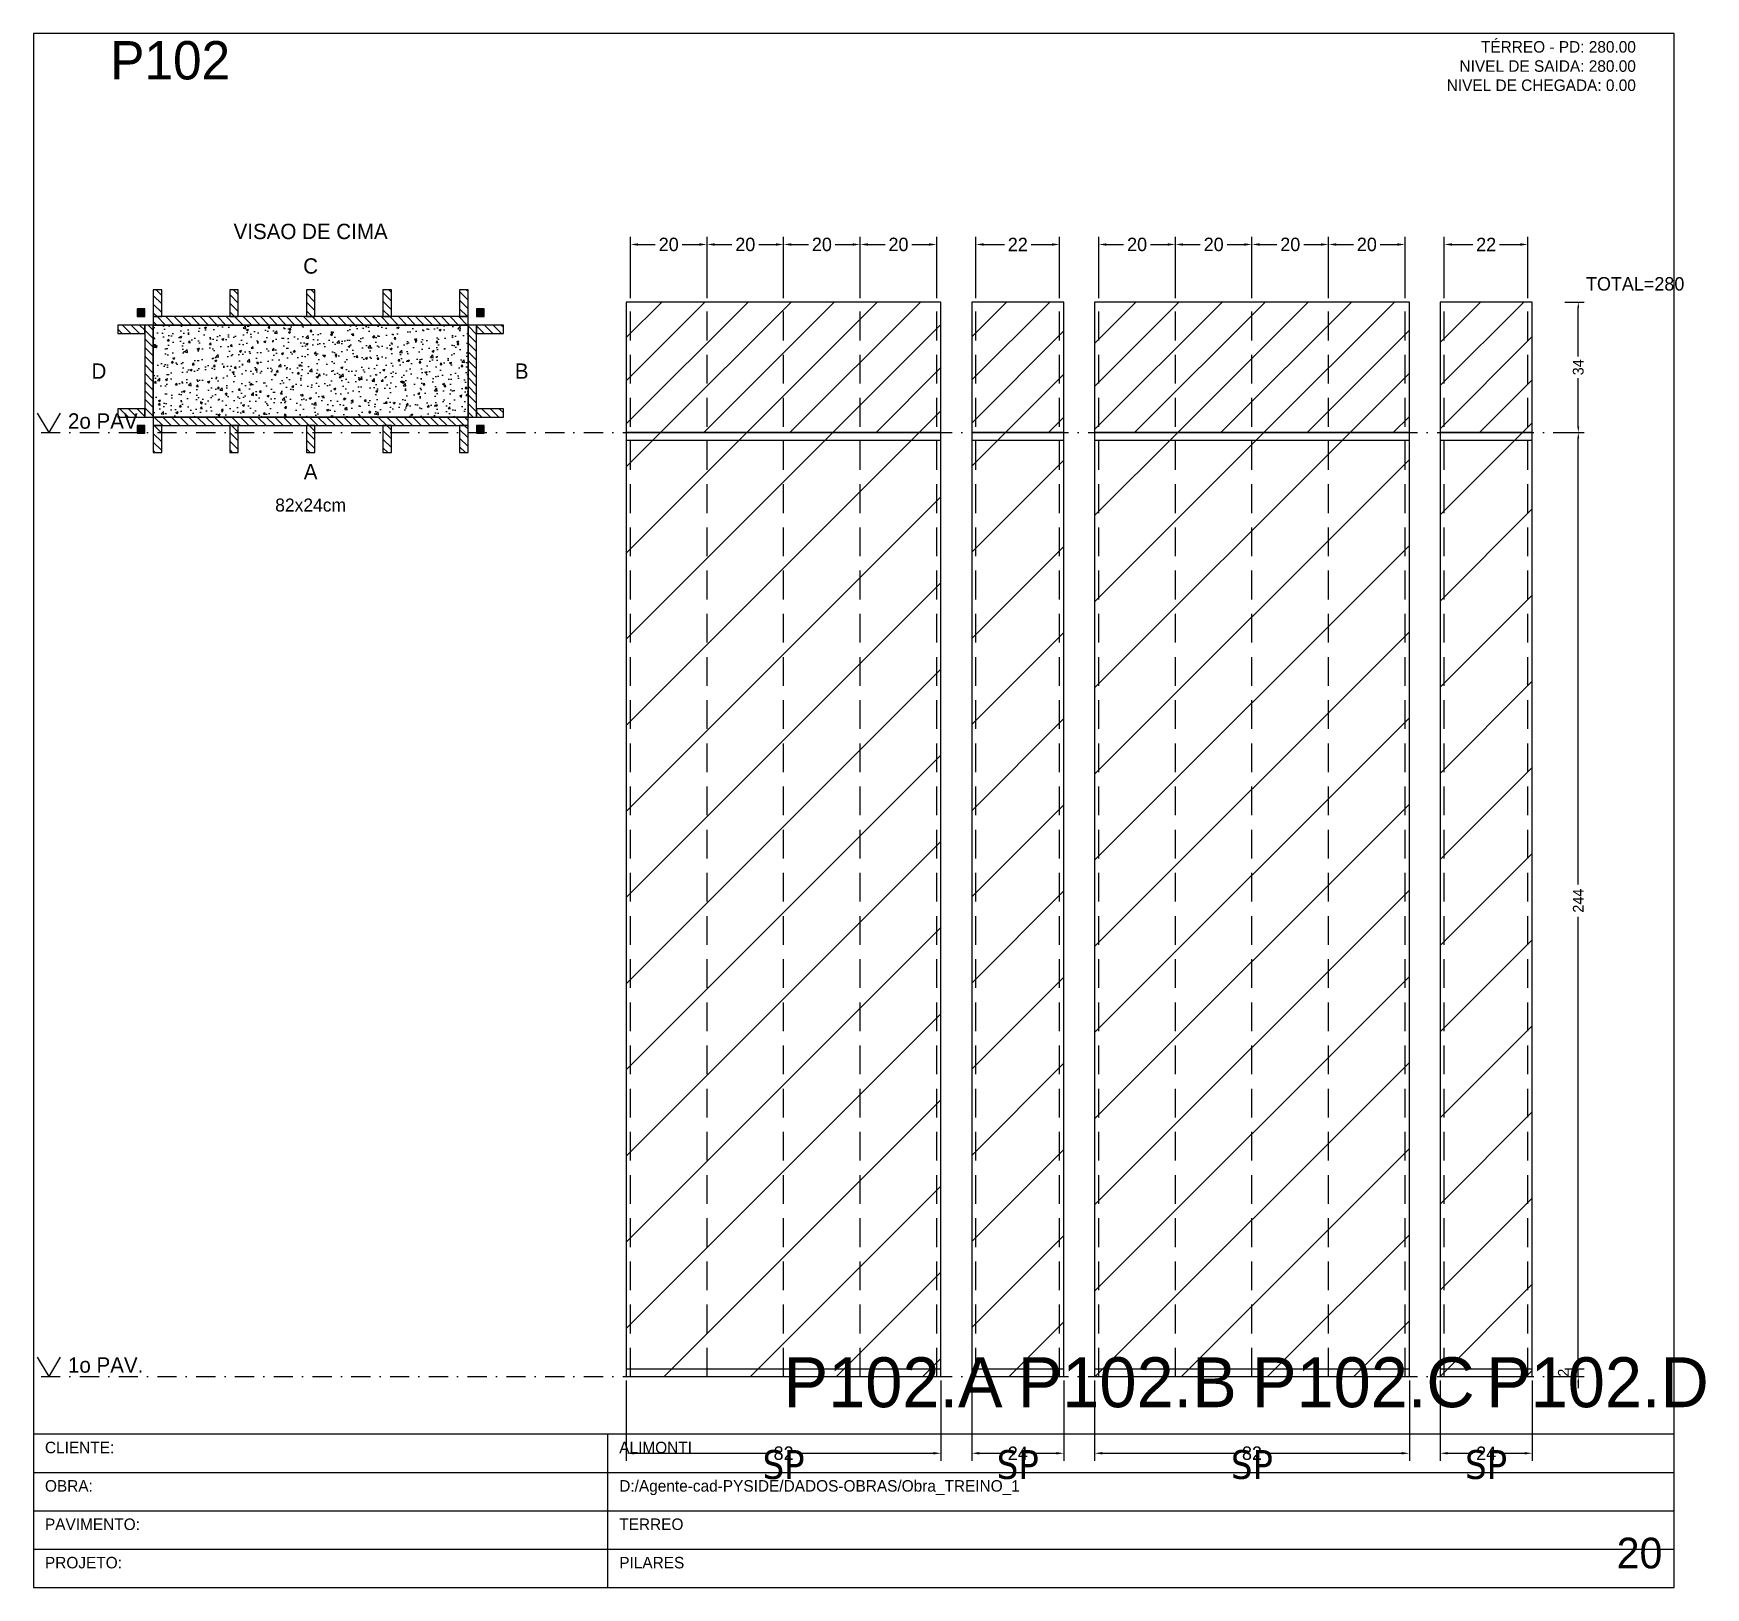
# Model space of a CAD drawing. Header units: metres. Extents: x 0 to 2095, y 0 to 2105.
# Drawn here: x 1659.6 to 2095.2, y 1275 to 1680 of the extents above; entities that cross this region are included whole.
import ezdxf
from ezdxf.enums import TextEntityAlignment as Align

# ---------------------------------------------------------------- set-up
doc = ezdxf.new("R2010")
doc.units = ezdxf.units.M
doc.linetypes.add('DIVIDE2', pattern=[0.25, 0.125, -0.0625, 0, -0.0625])
doc.linetypes.add('HIDDEN', pattern=[0.375, 0.25, -0.125])
for name, color, linetype in [('BORDA_CELULA', 9, 'Continuous'), ('CARIMBO', 255, 'Continuous'), ('CHAPA', 1, 'Continuous'), ('CONCRETO', 251, 'Continuous'), ('COTA', 241, 'Continuous'), ('Hachura', 251, 'Continuous'), ('LABEL_ID', 3, 'Continuous'), ('NOMENCLATURA', 7, 'Continuous'), ('Nível', 160, 'Continuous'), ('Painéis', 200, 'Continuous'), ('SARR_2.2x7', 40, 'Continuous'), ('Texto Seção', 7, 'Continuous'), ('TEXTO_GERAL', 7, 'Continuous')]:
    doc.layers.add(name, color=color, linetype=linetype)
doc.dimstyles.new('FACE_DIM', dxfattribs={"dimtxt": 3.5, "dimasz": 2, "dimexe": 2, "dimexo": 1, "dimgap": 1, "dimtad": 1, "dimdec": 0, "dimrnd": 1, "dimcen": 2.5, "dimclrd": 4, "dimclre": 4, "dimclrt": 4, "dimazin": 3, "dimtfac": 1, "dimtmove": 0, "dimatfit": 3})

# ---------------------------------------------------------------- blocks, each defined once
blk = doc.blocks.new('_CLOSEDFILLED')
at = {"color": 0, "linetype": 'BYBLOCK'}
blk.add_solid([(-1, 0.16), (0, 0), (-1, -0.16)], dxfattribs=at)
blk = doc.blocks.new('*D272')
at = {"color": 4}
for p, q in [((1814, 1329), (1814, 1308)), ((1896, 1329), (1896, 1308)), ((1816, 1310), (1851.5, 1310)), ((1858.5, 1310), (1894, 1310))]:
    blk.add_line(p, q, dxfattribs=at)
at = {"layer": 'Defpoints'}
for p in [(1814, 1330), (1896, 1330), (1814, 1310)]:
    blk.add_point(p, dxfattribs=at)
at = {"color": 4, "xscale": 2, "yscale": 2, "rotation": 180}
blk.add_blockref('_CLOSEDFILLED', (1814, 1310), dxfattribs=at)
at = {"color": 4, "xscale": 2, "yscale": 2}
blk.add_blockref('_CLOSEDFILLED', (1896, 1310), dxfattribs=at)
at = {"color": 4, "insert": (1855, 1310), "char_height": 3.5, "attachment_point": 5}
blk.add_mtext('82', dxfattribs=at)
blk = doc.blocks.new('*D273')
at = {"color": 4}
for p, q in [((1815.1, 1611), (1815.1, 1627)), ((1817.1, 1625), (1821.575, 1625)), ((1828.575, 1625), (1833.05, 1625)), ((1835.05, 1611), (1835.05, 1627))]:
    blk.add_line(p, q, dxfattribs=at)
at = {"layer": 'Defpoints'}
for p in [(1815.1, 1625), (1815.1, 1610), (1835.05, 1610)]:
    blk.add_point(p, dxfattribs=at)
at = {"color": 4, "xscale": 2, "yscale": 2, "rotation": 180}
blk.add_blockref('_CLOSEDFILLED', (1815.1, 1625), dxfattribs=at)
at = {"color": 4, "xscale": 2, "yscale": 2}
blk.add_blockref('_CLOSEDFILLED', (1835.05, 1625), dxfattribs=at)
at = {"color": 4, "insert": (1825.075, 1625), "char_height": 3.5, "attachment_point": 5}
blk.add_mtext('20', dxfattribs=at)
blk = doc.blocks.new('*D274')
at = {"color": 4}
for p, q in [((1835.05, 1611), (1835.05, 1627)), ((1837.05, 1625), (1841.525, 1625)), ((1848.525, 1625), (1853, 1625)), ((1855, 1611), (1855, 1627))]:
    blk.add_line(p, q, dxfattribs=at)
at = {"layer": 'Defpoints'}
for p in [(1835.05, 1625), (1835.05, 1610), (1855, 1610)]:
    blk.add_point(p, dxfattribs=at)
at = {"color": 4, "xscale": 2, "yscale": 2, "rotation": 180}
blk.add_blockref('_CLOSEDFILLED', (1835.05, 1625), dxfattribs=at)
at = {"color": 4, "xscale": 2, "yscale": 2}
blk.add_blockref('_CLOSEDFILLED', (1855, 1625), dxfattribs=at)
at = {"color": 4, "insert": (1845.025, 1625), "char_height": 3.5, "attachment_point": 5}
blk.add_mtext('20', dxfattribs=at)
blk = doc.blocks.new('*D275')
at = {"color": 4}
for p, q in [((1855, 1611), (1855, 1627)), ((1857, 1625), (1861.475, 1625)), ((1868.475, 1625), (1872.95, 1625)), ((1874.95, 1611), (1874.95, 1627))]:
    blk.add_line(p, q, dxfattribs=at)
at = {"layer": 'Defpoints'}
for p in [(1855, 1625), (1855, 1610), (1874.95, 1610)]:
    blk.add_point(p, dxfattribs=at)
at = {"color": 4, "xscale": 2, "yscale": 2, "rotation": 180}
blk.add_blockref('_CLOSEDFILLED', (1855, 1625), dxfattribs=at)
at = {"color": 4, "xscale": 2, "yscale": 2}
blk.add_blockref('_CLOSEDFILLED', (1874.95, 1625), dxfattribs=at)
at = {"color": 4, "insert": (1864.975, 1625), "char_height": 3.5, "attachment_point": 5}
blk.add_mtext('20', dxfattribs=at)
blk = doc.blocks.new('*D276')
at = {"color": 4}
for p, q in [((1874.95, 1611), (1874.95, 1627)), ((1876.95, 1625), (1881.425, 1625)), ((1888.425, 1625), (1892.9, 1625)), ((1894.9, 1611), (1894.9, 1627))]:
    blk.add_line(p, q, dxfattribs=at)
at = {"layer": 'Defpoints'}
for p in [(1874.95, 1625), (1874.95, 1610), (1894.9, 1610)]:
    blk.add_point(p, dxfattribs=at)
at = {"color": 4, "xscale": 2, "yscale": 2, "rotation": 180}
blk.add_blockref('_CLOSEDFILLED', (1874.95, 1625), dxfattribs=at)
at = {"color": 4, "xscale": 2, "yscale": 2}
blk.add_blockref('_CLOSEDFILLED', (1894.9, 1625), dxfattribs=at)
at = {"color": 4, "insert": (1884.925, 1625), "char_height": 3.5, "attachment_point": 5}
blk.add_mtext('20', dxfattribs=at)
blk = doc.blocks.new('*D277')
at = {"color": 4}
for p, q in [((1904, 1329), (1904, 1308)), ((1928, 1329), (1928, 1308)), ((1906, 1310), (1912.5, 1310)), ((1919.5, 1310), (1926, 1310))]:
    blk.add_line(p, q, dxfattribs=at)
at = {"layer": 'Defpoints'}
for p in [(1904, 1330), (1928, 1330), (1904, 1310)]:
    blk.add_point(p, dxfattribs=at)
at = {"color": 4, "xscale": 2, "yscale": 2, "rotation": 180}
blk.add_blockref('_CLOSEDFILLED', (1904, 1310), dxfattribs=at)
at = {"color": 4, "xscale": 2, "yscale": 2}
blk.add_blockref('_CLOSEDFILLED', (1928, 1310), dxfattribs=at)
at = {"color": 4, "insert": (1916, 1310), "char_height": 3.5, "attachment_point": 5}
blk.add_mtext('24', dxfattribs=at)
blk = doc.blocks.new('*D278')
at = {"color": 4}
for p, q in [((1905.1, 1611), (1905.1, 1627)), ((1907.1, 1625), (1912.5, 1625)), ((1919.5, 1625), (1924.9, 1625)), ((1926.9, 1611), (1926.9, 1627))]:
    blk.add_line(p, q, dxfattribs=at)
at = {"layer": 'Defpoints'}
for p in [(1905.1, 1625), (1905.1, 1610), (1926.9, 1610)]:
    blk.add_point(p, dxfattribs=at)
at = {"color": 4, "xscale": 2, "yscale": 2, "rotation": 180}
blk.add_blockref('_CLOSEDFILLED', (1905.1, 1625), dxfattribs=at)
at = {"color": 4, "xscale": 2, "yscale": 2}
blk.add_blockref('_CLOSEDFILLED', (1926.9, 1625), dxfattribs=at)
at = {"color": 4, "insert": (1916, 1625), "char_height": 3.5, "attachment_point": 5}
blk.add_mtext('22', dxfattribs=at)
blk = doc.blocks.new('*D279')
at = {"color": 4}
for p, q in [((1936, 1329), (1936, 1308)), ((2018, 1329), (2018, 1308)), ((1938, 1310), (1973.5, 1310)), ((1980.5, 1310), (2016, 1310))]:
    blk.add_line(p, q, dxfattribs=at)
at = {"layer": 'Defpoints'}
for p in [(1936, 1330), (2018, 1330), (1936, 1310)]:
    blk.add_point(p, dxfattribs=at)
at = {"color": 4, "xscale": 2, "yscale": 2, "rotation": 180}
blk.add_blockref('_CLOSEDFILLED', (1936, 1310), dxfattribs=at)
at = {"color": 4, "xscale": 2, "yscale": 2}
blk.add_blockref('_CLOSEDFILLED', (2018, 1310), dxfattribs=at)
at = {"color": 4, "insert": (1977, 1310), "char_height": 3.5, "attachment_point": 5}
blk.add_mtext('82', dxfattribs=at)
blk = doc.blocks.new('*D280')
at = {"color": 4}
for p, q in [((1937.1, 1611), (1937.1, 1627)), ((1939.1, 1625), (1943.575, 1625)), ((1950.575, 1625), (1955.05, 1625)), ((1957.05, 1611), (1957.05, 1627))]:
    blk.add_line(p, q, dxfattribs=at)
at = {"layer": 'Defpoints'}
for p in [(1937.1, 1625), (1937.1, 1610), (1957.05, 1610)]:
    blk.add_point(p, dxfattribs=at)
at = {"color": 4, "xscale": 2, "yscale": 2, "rotation": 180}
blk.add_blockref('_CLOSEDFILLED', (1937.1, 1625), dxfattribs=at)
at = {"color": 4, "xscale": 2, "yscale": 2}
blk.add_blockref('_CLOSEDFILLED', (1957.05, 1625), dxfattribs=at)
at = {"color": 4, "insert": (1947.075, 1625), "char_height": 3.5, "attachment_point": 5}
blk.add_mtext('20', dxfattribs=at)
blk = doc.blocks.new('*D281')
at = {"color": 4}
for p, q in [((1957.05, 1611), (1957.05, 1627)), ((1959.05, 1625), (1963.525, 1625)), ((1970.525, 1625), (1975, 1625)), ((1977, 1611), (1977, 1627))]:
    blk.add_line(p, q, dxfattribs=at)
at = {"layer": 'Defpoints'}
for p in [(1957.05, 1625), (1957.05, 1610), (1977, 1610)]:
    blk.add_point(p, dxfattribs=at)
at = {"color": 4, "xscale": 2, "yscale": 2, "rotation": 180}
blk.add_blockref('_CLOSEDFILLED', (1957.05, 1625), dxfattribs=at)
at = {"color": 4, "xscale": 2, "yscale": 2}
blk.add_blockref('_CLOSEDFILLED', (1977, 1625), dxfattribs=at)
at = {"color": 4, "insert": (1967.025, 1625), "char_height": 3.5, "attachment_point": 5}
blk.add_mtext('20', dxfattribs=at)
blk = doc.blocks.new('*D282')
at = {"color": 4}
for p, q in [((1977, 1611), (1977, 1627)), ((1979, 1625), (1983.475, 1625)), ((1990.475, 1625), (1994.95, 1625)), ((1996.95, 1611), (1996.95, 1627))]:
    blk.add_line(p, q, dxfattribs=at)
at = {"layer": 'Defpoints'}
for p in [(1977, 1625), (1977, 1610), (1996.95, 1610)]:
    blk.add_point(p, dxfattribs=at)
at = {"color": 4, "xscale": 2, "yscale": 2, "rotation": 180}
blk.add_blockref('_CLOSEDFILLED', (1977, 1625), dxfattribs=at)
at = {"color": 4, "xscale": 2, "yscale": 2}
blk.add_blockref('_CLOSEDFILLED', (1996.95, 1625), dxfattribs=at)
at = {"color": 4, "insert": (1986.975, 1625), "char_height": 3.5, "attachment_point": 5}
blk.add_mtext('20', dxfattribs=at)
blk = doc.blocks.new('*D283')
at = {"color": 4}
for p, q in [((1996.95, 1611), (1996.95, 1627)), ((1998.95, 1625), (2003.425, 1625)), ((2010.425, 1625), (2014.9, 1625)), ((2016.9, 1611), (2016.9, 1627))]:
    blk.add_line(p, q, dxfattribs=at)
at = {"layer": 'Defpoints'}
for p in [(1996.95, 1625), (1996.95, 1610), (2016.9, 1610)]:
    blk.add_point(p, dxfattribs=at)
at = {"color": 4, "xscale": 2, "yscale": 2, "rotation": 180}
blk.add_blockref('_CLOSEDFILLED', (1996.95, 1625), dxfattribs=at)
at = {"color": 4, "xscale": 2, "yscale": 2}
blk.add_blockref('_CLOSEDFILLED', (2016.9, 1625), dxfattribs=at)
at = {"color": 4, "insert": (2006.925, 1625), "char_height": 3.5, "attachment_point": 5}
blk.add_mtext('20', dxfattribs=at)
blk = doc.blocks.new('*D284')
at = {"color": 4}
for p, q in [((2026, 1329), (2026, 1308)), ((2050, 1329), (2050, 1308)), ((2028, 1310), (2034.5, 1310)), ((2041.5, 1310), (2048, 1310))]:
    blk.add_line(p, q, dxfattribs=at)
at = {"layer": 'Defpoints'}
for p in [(2026, 1330), (2050, 1330), (2026, 1310)]:
    blk.add_point(p, dxfattribs=at)
at = {"color": 4, "xscale": 2, "yscale": 2, "rotation": 180}
blk.add_blockref('_CLOSEDFILLED', (2026, 1310), dxfattribs=at)
at = {"color": 4, "xscale": 2, "yscale": 2}
blk.add_blockref('_CLOSEDFILLED', (2050, 1310), dxfattribs=at)
at = {"color": 4, "insert": (2038, 1310), "char_height": 3.5, "attachment_point": 5}
blk.add_mtext('24', dxfattribs=at)
blk = doc.blocks.new('*D285')
at = {"color": 4}
for p, q in [((2027.1, 1611), (2027.1, 1627)), ((2029.1, 1625), (2034.5, 1625)), ((2041.5, 1625), (2046.9, 1625)), ((2048.9, 1611), (2048.9, 1627))]:
    blk.add_line(p, q, dxfattribs=at)
at = {"layer": 'Defpoints'}
for p in [(2027.1, 1625), (2027.1, 1610), (2048.9, 1610)]:
    blk.add_point(p, dxfattribs=at)
at = {"color": 4, "xscale": 2, "yscale": 2, "rotation": 180}
blk.add_blockref('_CLOSEDFILLED', (2027.1, 1625), dxfattribs=at)
at = {"color": 4, "xscale": 2, "yscale": 2}
blk.add_blockref('_CLOSEDFILLED', (2048.9, 1625), dxfattribs=at)
at = {"color": 4, "insert": (2038, 1625), "char_height": 3.5, "attachment_point": 5}
blk.add_mtext('22', dxfattribs=at)
blk = doc.blocks.new('*D287')
at = {"color": 4}
for p, q in [((2058.5, 1576), (2063.5, 1576)), ((2062, 1458.2), (2062, 1574.5)), ((2062, 1333.5), (2062, 1449.8)), ((2058.5, 1332), (2063.5, 1332))]:
    blk.add_line(p, q, dxfattribs=at)
at = {"layer": 'Defpoints'}
for p in [(2058, 1576), (2058, 1332), (2062, 1332)]:
    blk.add_point(p, dxfattribs=at)
at = {"color": 4, "xscale": 1.5, "yscale": 1.5}
for p, rotation in [((2062, 1576), 90), ((2062, 1332), 270)]:
    blk.add_blockref('_CLOSEDFILLED', p, dxfattribs=dict(at, rotation=rotation))
at = {"color": 4, "insert": (2062, 1454), "char_height": 2.8, "attachment_point": 5, "rotation": 90}
blk.add_mtext('244', dxfattribs=at)
blk = doc.blocks.new('*D288')
at = {"color": 4}
for p, q in [((2058.5, 1610), (2063.5, 1610)), ((2062, 1595.8), (2062, 1608.5)), ((2062, 1577.5), (2062, 1590.2)), ((2058.5, 1576), (2063.5, 1576))]:
    blk.add_line(p, q, dxfattribs=at)
at = {"layer": 'Defpoints'}
for p in [(2058, 1610), (2058, 1576), (2062, 1576)]:
    blk.add_point(p, dxfattribs=at)
at = {"color": 4, "xscale": 1.5, "yscale": 1.5}
for p, rotation in [((2062, 1610), 90), ((2062, 1576), 270)]:
    blk.add_blockref('_CLOSEDFILLED', p, dxfattribs=dict(at, rotation=rotation))
at = {"color": 4, "insert": (2062, 1593), "char_height": 2.8, "attachment_point": 5, "rotation": 90}
blk.add_mtext('34', dxfattribs=at)

msp = doc.modelspace()

# ---------------------------------------------------------------- hatches: boundary and pattern name
at = {"layer": 'CHAPA'}
for points in [[(1686.6, 1606.2), (1688.6, 1606.2), (1688.6, 1608.2), (1686.6, 1608.2)], [(1775, 1606.2), (1777, 1606.2), (1777, 1608.2), (1775, 1608.2)], [(1686.6, 1575.8), (1688.6, 1575.8), (1688.6, 1577.8), (1686.6, 1577.8)], [(1775, 1575.8), (1777, 1575.8), (1777, 1577.8), (1775, 1577.8)]]:
    msp.add_hatch(color=1, dxfattribs=at).paths.add_polyline_path(points)
at = {"layer": 'COTA'}
h = msp.add_hatch(dxfattribs=at)
h.set_pattern_fill('AR-CONC', color=256, scale=0.03)
h.paths.add_polyline_path([(1690.8, 1580), (1772.8, 1580), (1772.8, 1604), (1690.8, 1604)])
at = {"layer": 'Hachura'}
h = msp.add_hatch(dxfattribs=at)
h.set_pattern_fill('ANSI31', color=256, scale=2.5)
h.paths.add_polyline_path([(1814, 1576), (1896, 1576), (1896, 1610), (1814, 1610)])
h = msp.add_hatch(dxfattribs=at)
h.set_pattern_fill('ANSI31', color=256, scale=2.5)
h.paths.add_polyline_path([(1904, 1576), (1928, 1576), (1928, 1610), (1904, 1610)])
h = msp.add_hatch(dxfattribs=at)
h.set_pattern_fill('ANSI31', color=256, scale=2.5)
h.paths.add_polyline_path([(1936, 1576), (2018, 1576), (2018, 1610), (1936, 1610)])
h = msp.add_hatch(dxfattribs=at)
h.set_pattern_fill('ANSI31', color=256, scale=2.5)
h.paths.add_polyline_path([(2026, 1576), (2050, 1576), (2050, 1610), (2026, 1610)])
h = msp.add_hatch(dxfattribs=at)
h.set_pattern_fill('ANSI31', color=256, scale=0.5, angle=270)
h.paths.add_polyline_path([(1688.6, 1580), (1690.8, 1580), (1690.8, 1604), (1688.6, 1604)])
h = msp.add_hatch(dxfattribs=at)
h.set_pattern_fill('ANSI31', color=256, scale=0.5, angle=270)
h.paths.add_polyline_path([(1690.8, 1604), (1772.8, 1604), (1772.8, 1606.2), (1690.8, 1606.2)])
h = msp.add_hatch(dxfattribs=at)
h.set_pattern_fill('ANSI31', color=256, scale=0.5, angle=270)
h.paths.add_polyline_path([(1772.8, 1580), (1775, 1580), (1775, 1604), (1772.8, 1604)])
h = msp.add_hatch(dxfattribs=at)
h.set_pattern_fill('ANSI31', color=256, scale=0.5, angle=270)
h.paths.add_polyline_path([(1690.8, 1577.8), (1772.8, 1577.8), (1772.8, 1580), (1690.8, 1580)])
h = msp.add_hatch(dxfattribs=at)
h.set_pattern_fill('ANSI31', color=256, scale=5)
h.paths.add_polyline_path([(1814, 1330), (1896, 1330), (1896, 1576), (1814, 1576)])
h = msp.add_hatch(dxfattribs=at)
h.set_pattern_fill('ANSI31', color=256, scale=5)
h.paths.add_polyline_path([(1904, 1330), (1928, 1330), (1928, 1576), (1904, 1576)])
h = msp.add_hatch(dxfattribs=at)
h.set_pattern_fill('ANSI31', color=256, scale=5)
h.paths.add_polyline_path([(1936, 1330), (2018, 1330), (2018, 1576), (1936, 1576)])
h = msp.add_hatch(dxfattribs=at)
h.set_pattern_fill('ANSI31', color=256, scale=5)
h.paths.add_polyline_path([(2026, 1330), (2050, 1330), (2050, 1576), (2026, 1576)])
at = {"layer": 'SARR_2.2x7'}
h = msp.add_hatch(dxfattribs=at)
h.set_pattern_fill('ANSI31', color=256, scale=0.5, angle=270)
h.paths.add_polyline_path([(1690.8, 1606.2), (1693, 1606.2), (1693, 1613.2), (1690.8, 1613.2)])
h = msp.add_hatch(dxfattribs=at)
h.set_pattern_fill('ANSI31', color=256, scale=0.5, angle=270)
h.paths.add_polyline_path([(1710.75, 1606.2), (1712.95, 1606.2), (1712.95, 1613.2), (1710.75, 1613.2)])
h = msp.add_hatch(dxfattribs=at)
h.set_pattern_fill('ANSI31', color=256, scale=0.5, angle=270)
h.paths.add_polyline_path([(1730.7, 1606.2), (1732.9, 1606.2), (1732.9, 1613.2), (1730.7, 1613.2)])
h = msp.add_hatch(dxfattribs=at)
h.set_pattern_fill('ANSI31', color=256, scale=0.5, angle=270)
h.paths.add_polyline_path([(1750.65, 1606.2), (1752.85, 1606.2), (1752.85, 1613.2), (1750.65, 1613.2)])
h = msp.add_hatch(dxfattribs=at)
h.set_pattern_fill('ANSI31', color=256, scale=0.5, angle=270)
h.paths.add_polyline_path([(1770.6, 1606.2), (1772.8, 1606.2), (1772.8, 1613.2), (1770.6, 1613.2)])
h = msp.add_hatch(dxfattribs=at)
h.set_pattern_fill('ANSI31', color=256, scale=0.5, angle=270)
h.paths.add_polyline_path([(1681.6, 1601.8), (1688.6, 1601.8), (1688.6, 1604), (1681.6, 1604)])
h = msp.add_hatch(dxfattribs=at)
h.set_pattern_fill('ANSI31', color=256, scale=0.5, angle=270)
h.paths.add_polyline_path([(1775, 1601.8), (1782, 1601.8), (1782, 1604), (1775, 1604)])
h = msp.add_hatch(dxfattribs=at)
h.set_pattern_fill('ANSI31', color=256, scale=0.5, angle=270)
h.paths.add_polyline_path([(1681.6, 1580), (1688.6, 1580), (1688.6, 1582.2), (1681.6, 1582.2)])
h = msp.add_hatch(dxfattribs=at)
h.set_pattern_fill('ANSI31', color=256, scale=0.5, angle=270)
h.paths.add_polyline_path([(1775, 1580), (1782, 1580), (1782, 1582.2), (1775, 1582.2)])
h = msp.add_hatch(dxfattribs=at)
h.set_pattern_fill('ANSI31', color=256, scale=0.5, angle=270)
h.paths.add_polyline_path([(1690.8, 1570.8), (1693, 1570.8), (1693, 1577.8), (1690.8, 1577.8)])
h = msp.add_hatch(dxfattribs=at)
h.set_pattern_fill('ANSI31', color=256, scale=0.5, angle=270)
h.paths.add_polyline_path([(1710.75, 1570.8), (1712.95, 1570.8), (1712.95, 1577.8), (1710.75, 1577.8)])
h = msp.add_hatch(dxfattribs=at)
h.set_pattern_fill('ANSI31', color=256, scale=0.5, angle=270)
h.paths.add_polyline_path([(1730.7, 1570.8), (1732.9, 1570.8), (1732.9, 1577.8), (1730.7, 1577.8)])
h = msp.add_hatch(dxfattribs=at)
h.set_pattern_fill('ANSI31', color=256, scale=0.5, angle=270)
h.paths.add_polyline_path([(1750.65, 1570.8), (1752.85, 1570.8), (1752.85, 1577.8), (1750.65, 1577.8)])
h = msp.add_hatch(dxfattribs=at)
h.set_pattern_fill('ANSI31', color=256, scale=0.5, angle=270)
h.paths.add_polyline_path([(1770.6, 1570.8), (1772.8, 1570.8), (1772.8, 1577.8), (1770.6, 1577.8)])

# ---------------------------------------------------------------- linework, layer by layer
at = {"layer": 'BORDA_CELULA', "color": 9}
msp.add_lwpolyline([(1659.6, 1275), (2087, 1275), (2087, 1680), (1659.6, 1680)], close=True, dxfattribs=at)
at = {"layer": 'CARIMBO', "color": 40}
for p, q in [((1809.19, 1275), (1809.19, 1315)), ((1659.6, 1305), (2087, 1305)), ((1659.6, 1295), (2087, 1295)), ((1659.6, 1285), (2087, 1285))]:
    msp.add_line(p, q, dxfattribs=at)
msp.add_lwpolyline([(1659.6, 1275), (2087, 1275), (2087, 1315), (1659.6, 1315)], close=True, dxfattribs=at)
at = {"layer": 'CHAPA', "color": 1}
for points in [[(1686.6, 1606.2), (1688.6, 1606.2), (1688.6, 1608.2), (1686.6, 1608.2)], [(1775, 1606.2), (1777, 1606.2), (1777, 1608.2), (1775, 1608.2)], [(1686.6, 1575.8), (1688.6, 1575.8), (1688.6, 1577.8), (1686.6, 1577.8)], [(1775, 1575.8), (1777, 1575.8), (1777, 1577.8), (1775, 1577.8)]]:
    msp.add_lwpolyline(points, close=True, dxfattribs=at)
at = {"layer": 'CONCRETO', "color": 2}
msp.add_lwpolyline([(1690.8, 1580), (1772.8, 1580), (1772.8, 1604), (1690.8, 1604)], close=True, dxfattribs=at)
at = {"layer": 'Nível'}
for p, q in [((1660.6, 1581), (1663.6, 1576)), ((1666.6, 1581), (1663.6, 1576)), ((1660.6, 1335), (1663.6, 1330)), ((1666.6, 1335), (1663.6, 1330))]:
    msp.add_line(p, q, dxfattribs=at)
at = {"layer": 'Nível', "linetype": 'DIVIDE2', "ltscale": 40}
for p, q in [((1661.6, 1576), (2063, 1576)), ((1661.6, 1330), (2063, 1330))]:
    msp.add_line(p, q, dxfattribs=at)
at = {"layer": 'Painéis'}
for p, q in [((1814, 1574), (1896, 1574)), ((1904, 1574), (1928, 1574)), ((1936, 1574), (2018, 1574)), ((2026, 1574), (2050, 1574)), ((1814, 1332), (1896, 1332)), ((1904, 1332), (1928, 1332)), ((1936, 1332), (2018, 1332)), ((2026, 1332), (2050, 1332))]:
    msp.add_line(p, q, dxfattribs=at)
for points in [[(1814, 1576), (1896, 1576), (1896, 1610), (1814, 1610)], [(1904, 1576), (1928, 1576), (1928, 1610), (1904, 1610)], [(1936, 1576), (2018, 1576), (2018, 1610), (1936, 1610)], [(2026, 1576), (2050, 1576), (2050, 1610), (2026, 1610)], [(1688.6, 1580), (1690.8, 1580), (1690.8, 1604), (1688.6, 1604)], [(1690.8, 1604), (1772.8, 1604), (1772.8, 1606.2), (1690.8, 1606.2)], [(1772.8, 1580), (1775, 1580), (1775, 1604), (1772.8, 1604)], [(1690.8, 1577.8), (1772.8, 1577.8), (1772.8, 1580), (1690.8, 1580)], [(1814, 1330), (1896, 1330), (1896, 1576), (1814, 1576)], [(1904, 1330), (1928, 1330), (1928, 1576), (1904, 1576)], [(1936, 1330), (2018, 1330), (2018, 1576), (1936, 1576)], [(2026, 1330), (2050, 1330), (2050, 1576), (2026, 1576)]]:
    msp.add_lwpolyline(points, close=True, dxfattribs=at)
at = {"layer": 'SARR_2.2x7', "linetype": 'HIDDEN', "ltscale": 30}
for p, q in [((1815.1, 1330), (1815.1, 1610)), ((1835.05, 1330), (1835.05, 1610)), ((1855, 1330), (1855, 1610)), ((1874.95, 1330), (1874.95, 1610)), ((1894.9, 1330), (1894.9, 1610)), ((1905.1, 1330), (1905.1, 1610)), ((1926.9, 1330), (1926.9, 1610)), ((1937.1, 1330), (1937.1, 1610)), ((1957.05, 1330), (1957.05, 1610)), ((1977, 1330), (1977, 1610)), ((1996.95, 1330), (1996.95, 1610)), ((2016.9, 1330), (2016.9, 1610)), ((2027.1, 1330), (2027.1, 1610)), ((2048.9, 1330), (2048.9, 1610))]:
    msp.add_line(p, q, dxfattribs=at)
at = {"layer": 'SARR_2.2x7'}
for points in [[(1690.8, 1606.2), (1693, 1606.2), (1693, 1613.2), (1690.8, 1613.2)], [(1710.75, 1606.2), (1712.95, 1606.2), (1712.95, 1613.2), (1710.75, 1613.2)], [(1730.7, 1606.2), (1732.9, 1606.2), (1732.9, 1613.2), (1730.7, 1613.2)], [(1750.65, 1606.2), (1752.85, 1606.2), (1752.85, 1613.2), (1750.65, 1613.2)], [(1770.6, 1606.2), (1772.8, 1606.2), (1772.8, 1613.2), (1770.6, 1613.2)], [(1681.6, 1601.8), (1688.6, 1601.8), (1688.6, 1604), (1681.6, 1604)], [(1775, 1601.8), (1782, 1601.8), (1782, 1604), (1775, 1604)], [(1681.6, 1580), (1688.6, 1580), (1688.6, 1582.2), (1681.6, 1582.2)], [(1775, 1580), (1782, 1580), (1782, 1582.2), (1775, 1582.2)], [(1690.8, 1570.8), (1693, 1570.8), (1693, 1577.8), (1690.8, 1577.8)], [(1710.75, 1570.8), (1712.95, 1570.8), (1712.95, 1577.8), (1710.75, 1577.8)], [(1730.7, 1570.8), (1732.9, 1570.8), (1732.9, 1577.8), (1730.7, 1577.8)], [(1750.65, 1570.8), (1752.85, 1570.8), (1752.85, 1577.8), (1750.65, 1577.8)], [(1770.6, 1570.8), (1772.8, 1570.8), (1772.8, 1577.8), (1770.6, 1577.8)]]:
    msp.add_lwpolyline(points, close=True, dxfattribs=at)

# ---------------------------------------------------------------- texts
at = {"layer": 'CARIMBO', "color": 9}
for s, p in [('CLIENTE:', (1662.6, 1310)), ('OBRA:', (1662.6, 1300)), ('PAVIMENTO:', (1662.6, 1290)), ('PROJETO:', (1662.6, 1280))]:
    msp.add_text(s, height=3, dxfattribs=at).set_placement(p)
at = {"layer": 'COTA', "color": 241}
msp.add_text('TOTAL=280', height=3.5, dxfattribs=at).set_placement((2064, 1613))
at = {"layer": 'Cota Secao (2x)', "color": 4}
msp.add_text('82x24cm', height=3.4, dxfattribs=at).set_placement((1731.8, 1558.8), align=Align.TOP_CENTER)
at = {"layer": 'LABEL_ID', "color": 3}
msp.add_text('20', height=8, dxfattribs=at).set_placement((2072, 1280))
at = {"layer": 'NOMENCLATURA', "color": 1}
msp.add_text('P102', height=10, dxfattribs=at).set_placement((1679.6, 1668))
at = {"layer": 'Nível'}
for s, p in [('2o PAV.', (1668.6, 1577)), ('1o PAV.', (1668.6, 1331))]:
    msp.add_text(s, height=4, dxfattribs=at).set_placement(p)
at = {"layer": 'Texto Seção'}
for s, p in [('VISAO DE CIMA', (1731.8, 1625.2)), ('C', (1731.8, 1616.2))]:
    msp.add_text(s, height=4, dxfattribs=at).set_placement(p, align=Align.BOTTOM_CENTER)
msp.add_text('D', height=4, dxfattribs=at).set_placement((1678.6, 1592), align=Align.MIDDLE_RIGHT)
msp.add_text('B', height=4, dxfattribs=at).set_placement((1785, 1592), align=Align.MIDDLE_LEFT)
msp.add_text('A', height=4, dxfattribs=at).set_placement((1731.8, 1567.8), align=Align.TOP_CENTER)
for s, p in [('P102.A', (1855, 1322)), ('P102.B', (1916, 1322)), ('P102.C', (1977, 1322)), ('P102.D', (2038, 1322))]:
    msp.add_text(s, height=13, dxfattribs=at).set_placement(p)
at = {"layer": 'TEXTO_GERAL', "color": 2}
for s, p in [('TÉRREO - PD: 280.00', (2077, 1675)), ('NIVEL DE SAIDA: 280.00', (2077, 1670)), ('NIVEL DE CHEGADA: 0.00', (2077, 1665))]:
    msp.add_text(s, height=3, dxfattribs=at).set_placement(p, align=Align.RIGHT)
for s, p in [('ALIMONTI', (1812.19, 1310)), ('D:/Agente-cad-PYSIDE/DADOS-OBRAS/Obra_TREINO_1', (1812.19, 1300)), ('TERREO', (1812.19, 1290)), ('PILARES', (1812.19, 1280))]:
    msp.add_text(s, height=3, dxfattribs=at).set_placement(p)
at = {"layer": 'TEXTO_GERAL', "color": 4, "char_height": 7.5, "attachment_point": 5}
for insert in [(1855, 1307), (1916, 1307), (1977, 1307), (2038, 1307)]:
    msp.add_mtext('{\\fTahoma|b0|i0|c0|p34;\\C4;SP}', dxfattribs=dict(at, insert=insert))

# ---------------------------------------------------------------- dimensions: what is measured, and where the dimension line sits
for base, p1, p2, picture, middle in [((1815.1, 1625), (1815.1, 1610), (1835.05, 1610), '*D273', (1825.07, 1625)), ((1835.05, 1625), (1835.05, 1610), (1855, 1610), '*D274', (1845.03, 1625)), ((1855, 1625), (1855, 1610), (1874.95, 1610), '*D275', (1864.97, 1625)), ((1874.95, 1625), (1874.95, 1610), (1894.9, 1610), '*D276', (1884.93, 1625)), ((1905.1, 1625), (1905.1, 1610), (1926.9, 1610), '*D278', (1916, 1625)), ((1937.1, 1625), (1937.1, 1610), (1957.05, 1610), '*D280', (1947.07, 1625)), ((1957.05, 1625), (1957.05, 1610), (1977, 1610), '*D281', (1967.03, 1625)), ((1977, 1625), (1977, 1610), (1996.95, 1610), '*D282', (1986.97, 1625)), ((1996.95, 1625), (1996.95, 1610), (2016.9, 1610), '*D283', (2006.93, 1625)), ((2027.1, 1625), (2027.1, 1610), (2048.9, 1610), '*D285', (2038, 1625)), ((1814, 1310), (1814, 1330), (1896, 1330), '*D272', (1855, 1310)), ((1904, 1310), (1904, 1330), (1928, 1330), '*D277', (1916, 1310)), ((1936, 1310), (1936, 1330), (2018, 1330), '*D279', (1977, 1310)), ((2026, 1310), (2026, 1330), (2050, 1330), '*D284', (2038, 1310))]:
    dim = msp.add_linear_dim(base=base, p1=p1, p2=p2, dimstyle='FACE_DIM')
    dim.commit()
    dim.dimension.update_dxf_attribs({"geometry": picture, "text_midpoint": middle})
for base, p1, p2, picture, middle in [((2062, 1576), (2058, 1576), (2058, 1610), '*D288', (2062, 1593)), ((2062, 1332), (2058, 1332), (2058, 1576), '*D287', (2062, 1454))]:
    dim = msp.add_linear_dim(base=base, p1=p1, p2=p2, angle=90, dimstyle='FACE_DIM', override={"dimtxt": 2.8, "dimasz": 1.5, "dimexe": 1.5, "dimexo": 0.5})
    dim.commit()
    dim.dimension.update_dxf_attribs({"geometry": picture, "text_midpoint": middle})
msp.add_linear_dim(base=(2062, 1330), p1=(2058, 1330), p2=(2058, 1332), angle=90, dimstyle='FACE_DIM', override={"dimtxt": 2.8, "dimasz": 1.5, "dimexe": 1.5, "dimexo": 0.5}).render()

doc.saveas('drawing.dxf')
